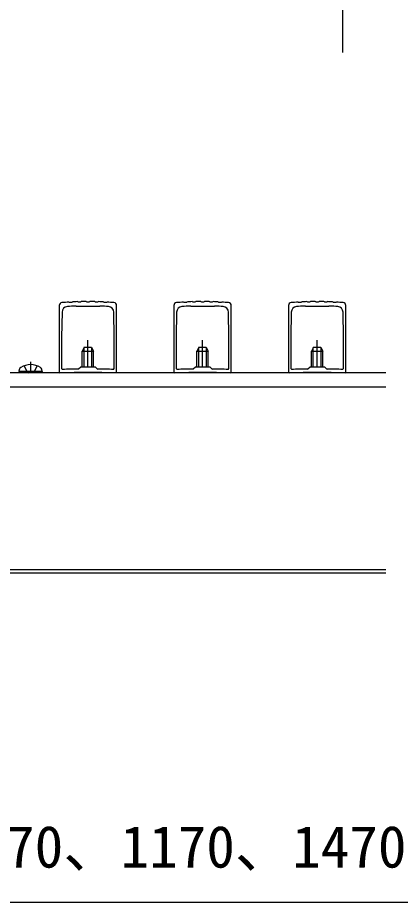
# Model space of a CAD drawing. Units: millimetres, scale not verified. Extents: x -875 to 875, y -1303 to 1296.
# Drawn here: x -305.8 to -172.3, y -187.2 to 122 of the extents above; entities that cross this region are included whole.
import ezdxf
from ezdxf.enums import TextEntityAlignment as Align

# ---------------------------------------------------------------- set-up
doc = ezdxf.new("R2010")
doc.units = ezdxf.units.MM
doc.header["$LTSCALE"] = 8
for name, color, linetype in [('0-2_YKK_11', 7, 'Continuous'), ('0-3_YKK_12', 2, 'Continuous'), ('0-4_YKK_13', 4, 'Continuous'), ('0-5_YKK_D', 6, 'Continuous')]:
    doc.layers.add(name, color=color, linetype=linetype)
doc.styles.add('ＭＳ ゴシック', font='')
doc.styles.get('ＭＳ ゴシック').set_extended_font_data('MS Gothic')

msp = doc.modelspace()

# ---------------------------------------------------------------- linework, layer by layer
at = {"layer": '0-2_YKK_11'}
for p, q in [((-271.3, -1.9), (-271.3, 21.378)), ((-231.3, -1.9), (-231.3, 21.378)), ((-191.3, -1.9), (-191.3, 21.378)), ((-272.411, -0.969), (-272.1, -0.669)), ((-271.612, -2.2), (-271.3, -1.9)), ((-232.411, -0.969), (-232.1, -0.669)), ((-231.612, -2.2), (-231.3, -1.9)), ((-192.411, -0.969), (-192.1, -0.669)), ((-191.612, -2.2), (-191.3, -1.9))]:
    msp.add_line(p, q, dxfattribs=at)
for points in [[(-287.587, 22.39), (-287.766, 22.478), (-287.946, 22.567)], [(-286.611, 22.647), (-286.778, 22.537), (-286.946, 22.428)], [(-284.593, 22.534), (-284.77, 22.628), (-284.947, 22.721)], [(-283.605, 22.761), (-283.776, 22.657), (-283.946, 22.553)], [(-281.599, 22.587), (-281.773, 22.687), (-281.947, 22.786)], [(-280.599, 22.785), (-280.773, 22.686), (-280.946, 22.587)], [(-278.605, 22.552), (-278.776, 22.656), (-278.947, 22.76)], [(-277.593, 22.719), (-277.77, 22.625), (-277.946, 22.532)], [(-275.611, 22.426), (-275.778, 22.535), (-275.946, 22.645)], [(-274.587, 22.562), (-274.766, 22.474), (-274.945, 22.385)], [(-247.587, 22.39), (-247.766, 22.478), (-247.946, 22.567)], [(-246.611, 22.647), (-246.778, 22.537), (-246.946, 22.428)], [(-244.593, 22.534), (-244.77, 22.628), (-244.947, 22.721)], [(-243.605, 22.761), (-243.776, 22.657), (-243.946, 22.553)], [(-241.599, 22.587), (-241.773, 22.687), (-241.947, 22.786)], [(-240.599, 22.785), (-240.773, 22.686), (-240.946, 22.587)], [(-238.605, 22.552), (-238.776, 22.656), (-238.947, 22.76)], [(-237.593, 22.719), (-237.77, 22.625), (-237.946, 22.532)], [(-235.611, 22.426), (-235.778, 22.535), (-235.946, 22.645)], [(-234.587, 22.562), (-234.766, 22.474), (-234.945, 22.385)], [(-207.587, 22.39), (-207.766, 22.478), (-207.946, 22.567)], [(-206.611, 22.647), (-206.778, 22.537), (-206.946, 22.428)], [(-204.593, 22.534), (-204.77, 22.628), (-204.947, 22.721)], [(-203.605, 22.761), (-203.776, 22.657), (-203.946, 22.553)], [(-201.599, 22.587), (-201.773, 22.687), (-201.947, 22.786)], [(-200.599, 22.785), (-200.773, 22.686), (-200.946, 22.587)], [(-198.605, 22.552), (-198.776, 22.656), (-198.947, 22.76)], [(-197.593, 22.719), (-197.77, 22.625), (-197.946, 22.532)], [(-195.611, 22.426), (-195.778, 22.535), (-195.946, 22.645)], [(-194.587, 22.562), (-194.766, 22.474), (-194.945, 22.385)], [(-291.3, 21.378), (-291.3, -1.9), (-290.988, -2.2)], [(-290.334, 19.069), (-290.5, 10.288), (-290.5, -0.669), (-290.189, -0.969)], [(-276.958, 21.192), (-277.183, 21.105), (-277.3, 20.988), (-285.3, 20.988), (-285.417, 21.105), (-285.642, 21.192)], [(-272.1, -0.669), (-272.1, 10.288), (-272.266, 19.069)], [(-251.3, 21.378), (-251.3, -1.9), (-250.988, -2.2)], [(-250.334, 19.069), (-250.5, 10.288), (-250.5, -0.669), (-250.189, -0.969)], [(-236.958, 21.192), (-237.183, 21.105), (-237.3, 20.988), (-245.3, 20.988), (-245.417, 21.105), (-245.642, 21.192)], [(-232.1, -0.669), (-232.1, 10.288), (-232.266, 19.069)], [(-211.3, 21.378), (-211.3, -1.9), (-210.988, -2.2)], [(-210.334, 19.069), (-210.5, 10.288), (-210.5, -0.669), (-210.189, -0.969)], [(-196.958, 21.192), (-197.183, 21.105), (-197.3, 20.988), (-205.3, 20.988), (-205.417, 21.105), (-205.642, 21.192)], [(-192.1, -0.669), (-192.1, 10.288), (-192.266, 19.069)], [(-284.744, -0.836), (-284.536, -0.748), (-283.8, -0.012), (-278.8, -0.012), (-278.064, -0.748), (-277.856, -0.836)], [(-244.744, -0.836), (-244.536, -0.748), (-243.8, -0.012), (-238.8, -0.012), (-238.064, -0.748), (-237.856, -0.836)], [(-204.744, -0.836), (-204.536, -0.748), (-203.8, -0.012), (-198.8, -0.012), (-198.064, -0.748), (-197.856, -0.836)]]:
    msp.add_lwpolyline(points, dxfattribs=at)
for centre, radius, start, end in [((-290.3, 21.378), 1, 95.21592, 180.00003), ((-281.3, -77.214), 100.002, 93.81071, 95.21588), ((-281.3, -77.212), 99.799, 93.24288, 93.61203), ((-281.3, -77.21), 99.998, 92.08976, 93.04419), ((-281.3, -77.217), 99.805, 91.51923, 91.89108), ((-281.3, -77.209), 99.997, 90.37058, 91.3206), ((-281.3, -77.205), 99.793, 89.79674, 90.17186), ((-281.3, -77.21), 99.998, 88.6515, 89.59815), ((-281.3, -77.209), 99.797, 88.07405, 88.45289), ((-281.3, -77.21), 99.998, 86.93104, 87.87533), ((-281.3, -77.217), 99.805, 86.34926, 86.73234), ((-281.3, -77.212), 100, 84.7841, 86.15061), ((-272.3, 21.378), 1, 359.99997, 84.78408), ((-250.3, 21.378), 1, 95.21592, 180.00003), ((-241.3, -77.214), 100.002, 93.81071, 95.21588), ((-241.3, -77.212), 99.799, 93.24288, 93.61203), ((-241.3, -77.21), 99.998, 92.08976, 93.04419), ((-241.3, -77.217), 99.805, 91.51923, 91.89108), ((-241.3, -77.209), 99.997, 90.37058, 91.3206), ((-241.3, -77.205), 99.793, 89.79674, 90.17186), ((-241.3, -77.21), 99.998, 88.6515, 89.59815), ((-241.3, -77.209), 99.797, 88.07405, 88.45289), ((-241.3, -77.21), 99.998, 86.93104, 87.87533), ((-241.3, -77.217), 99.805, 86.34926, 86.73234), ((-241.3, -77.212), 100, 84.7841, 86.15061), ((-232.3, 21.378), 1, 359.99997, 84.78408), ((-210.3, 21.378), 1, 95.21592, 180.00003), ((-201.3, -77.214), 100.002, 93.81071, 95.21588), ((-201.3, -77.212), 99.799, 93.24288, 93.61203), ((-201.3, -77.21), 99.998, 92.08976, 93.04419), ((-201.3, -77.217), 99.805, 91.51923, 91.89108), ((-201.3, -77.209), 99.997, 90.37058, 91.3206), ((-201.3, -77.205), 99.793, 89.79674, 90.17186), ((-201.3, -77.21), 99.998, 88.6515, 89.59815), ((-201.3, -77.209), 99.797, 88.07405, 88.45289), ((-201.3, -77.21), 99.998, 86.93104, 87.87533), ((-201.3, -77.217), 99.805, 86.34926, 86.73234), ((-201.3, -77.212), 100, 84.7841, 86.15061), ((-192.3, 21.378), 1, 359.99997, 84.78408), ((-288.334, 19.031), 2, 94.18036, 178.91784), ((-281.3, -77.213), 98.501, 92.52651, 94.18035), ((-281.3, -77.213), 98.501, 85.81965, 87.47349), ((-274.266, 19.031), 2, 1.08216, 85.81964), ((-248.334, 19.031), 2, 94.18036, 178.91784), ((-241.3, -77.213), 98.501, 92.52651, 94.18035), ((-241.3, -77.213), 98.501, 85.81965, 87.47349), ((-234.266, 19.031), 2, 1.08216, 85.81964), ((-208.334, 19.031), 2, 94.18036, 178.91784), ((-201.3, -77.213), 98.501, 92.52651, 94.18035), ((-201.3, -77.213), 98.501, 85.81965, 87.47349), ((-194.266, 19.031), 2, 1.08216, 85.81964), ((-281.3, -252.013), 250.001, 87.77904, 92.22096), ((-281.3, -252.015), 251.203, 90.78553, 92.02799), ((-281.3, -252.015), 251.203, 87.97201, 89.21447), ((-241.3, -252.013), 250.001, 87.77904, 92.22096), ((-241.3, -252.015), 251.203, 90.78553, 92.02799), ((-241.3, -252.015), 251.203, 87.97201, 89.21447), ((-201.3, -252.013), 250.001, 87.77904, 92.22096), ((-201.3, -252.015), 251.203, 90.78553, 92.02799), ((-201.3, -252.015), 251.203, 87.97201, 89.21447)]:
    msp.add_arc(centre, radius, start, end, dxfattribs=at)
at = {"layer": '0-3_YKK_12'}
for p, q in [((-177.3, -2.2), (-410.8, -2.2)), ((-177.3, -7.2), (-447.8, -7.2)), ((-177.3, -7.2), (-410.8, -7.2)), ((-177.3, -71), (-447.8, -71)), ((-177.3, -72.2), (-447.8, -72.2))]:
    msp.add_line(p, q, dxfattribs=at)
at = {"layer": '0-4_YKK_13'}
for p, q in [((-281.3, -0.012), (-281.3, 9.3)), ((-241.3, -0.012), (-241.3, 9.3)), ((-201.3, -0.012), (-201.3, 9.3)), ((-282.6, 6.8), (-283.3, 5.4)), ((-282.646, -0.012), (-282.646, 6.709)), ((-282.6, 6.8), (-280, 6.8)), ((-280, 6.8), (-279.3, 5.4)), ((-279.954, -0.012), (-279.954, 6.709)), ((-242.6, 6.8), (-243.3, 5.4)), ((-242.646, -0.012), (-242.646, 6.709)), ((-242.6, 6.8), (-240, 6.8)), ((-240, 6.8), (-239.3, 5.4)), ((-239.954, -0.012), (-239.954, 6.709)), ((-202.6, 6.8), (-203.3, 5.4)), ((-202.646, -0.012), (-202.646, 6.709)), ((-202.6, 6.8), (-200, 6.8)), ((-200, 6.8), (-199.3, 5.4)), ((-199.954, -0.012), (-199.954, 6.709)), ((-279.3, -0.012), (-279.3, 5.4)), ((-239.3, -0.012), (-239.3, 5.4)), ((-199.3, -0.012), (-199.3, 5.4)), ((-301.3, 1.7), (-301.3, -2.2)), ((-305.3, -1.7), (-305.159, -0.898)), ((-297.3, -1.7), (-305.3, -1.7)), ((-305.3, -1.7), (-305.212, -2.2)), ((-297.388, -2.2), (-305.212, -2.2)), ((-297.3, -1.7), (-297.441, -0.898)), ((-297.3, -1.7), (-297.388, -2.2))]:
    msp.add_line(p, q, dxfattribs=at)
for points in [[(-283.3, -0.012), (-283.3, 5.4), (-279.3, 5.4)], [(-243.3, -0.012), (-243.3, 5.4), (-239.3, 5.4)], [(-203.3, -0.012), (-203.3, 5.4), (-199.3, 5.4)], [(-303.558, 0.295), (-302.445, -1.937), (-301.951, -2.2)], [(-299.042, 0.295), (-300.155, -1.937), (-300.649, -2.2)]]:
    msp.add_lwpolyline(points, dxfattribs=at)
for centre, radius, start, end in [((-301.3, -5.8), 6.5, 57.94412, 122.05588), ((-304.272, -1.054), 0.9, 122.05588, 170), ((-298.328, -1.054), 0.9, 10, 57.94412)]:
    msp.add_arc(centre, radius, start, end, dxfattribs=at)
at = {"layer": '0-5_YKK_D'}
for p, q in [((-192.5, 501.3), (-192.5, 109.8)), ((-469.8, -187.2), (95.2, -187.2))]:
    msp.add_line(p, q, dxfattribs=at)

# ---------------------------------------------------------------- texts
at = {"layer": '0-5_YKK_D', "style": 'ＭＳ ゴシック'}
msp.add_text('D＝870、1170、1470、1770', height=14.66, dxfattribs=at).set_placement((-349.8, -179.473), align=Align.BOTTOM_LEFT)

doc.saveas('drawing.dxf')
